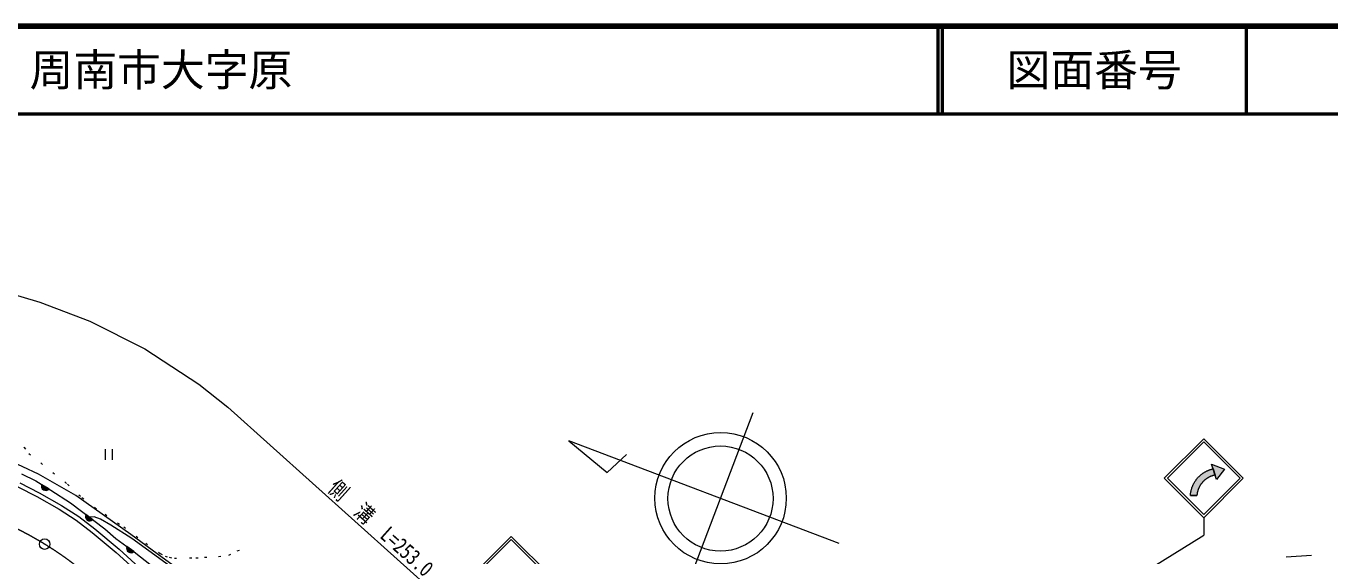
# Model space of a CAD drawing. Units: millimetres at full size, sheet at 1:1000; details may follow other scales. Extents: x 40000 to 680000, y 20000 to 380000.
# Drawn here: x 404619 to 553549, y 319516 to 380000 of the extents above; entities that cross this region are included whole.
import ezdxf
from ezdxf.enums import TextEntityAlignment as Align

# ---------------------------------------------------------------- set-up
doc = ezdxf.new("R2010")
doc.units = ezdxf.units.MM
doc.header["$LTSCALE"] = 1000
doc.linetypes.add('CHAIN', pattern=[18.5, 12, -1.5, 3.5, -1.5])
doc.linetypes.add('DOTTED', pattern=[1.75, 0.25, -1.5])
for name, color, linetype, lineweight in [('M-BGD', 7, 'Continuous', 13), ('M-BMK', 2, 'Continuous', 13), ('M-BMK-SRVR', 3, 'Continuous', 13), ('M-STR-HTXT', 7, 'Continuous', 13), ('M-STR-STRC', 7, 'Continuous', 13), ('M-TTL', 2, 'Continuous', 140), ('M-TTL-LINE', 7, 'Continuous', 50)]:
    doc.layers.add(name, color=color, linetype=linetype, lineweight=lineweight)
doc.layers.add('M-TTL-TXT', color=7, linetype='Continuous')
doc.styles.add('ＭＳ ゴシック', font='')
doc.styles.get('ＭＳ ゴシック').set_extended_font_data('MS Gothic')

msp = doc.modelspace()

# ---------------------------------------------------------------- hatches: boundary and pattern name
at = {"layer": 'M-BGD'}
for points in [[(407242, 327161, -0.82183), (406393, 327671)], [(412247, 323640, -0.82183), (411455, 324236)], [(416946, 320006, -0.82183), (416142, 320586)]]:
    msp.add_hatch(color=256, dxfattribs=at).paths.add_polyline_path(points)
at = {"layer": 'M-STR-STRC'}
for points in [[(540433, 328748), (540389, 328739), (540345, 328729), (540301, 328718), (540258, 328707), (540214, 328695), (540171, 328682), (540128, 328668), (540085, 328653), (540043, 328638), (540000, 328622), (539958, 328606), (539917, 328588), (539875, 328570), (539834, 328551), (539794, 328532), (539753, 328512), (539714, 328491), (539674, 328469), (539635, 328447), (539596, 328424), (539557, 328400), (539519, 328376), (539482, 328351), (539445, 328325), (539408, 328299), (539372, 328272), (539336, 328244), (539301, 328216), (539266, 328187), (539232, 328158), (539198, 328128), (539165, 328097), (539132, 328066), (539100, 328034), (539069, 328002), (539038, 327969), (539008, 327936), (538978, 327902), (538948, 327867), (538920, 327833), (538892, 327797), (538865, 327761), (538838, 327725), (538812, 327688), (538786, 327651), (538761, 327613), (538737, 327575), (538714, 327536), (538691, 327498), (538669, 327458), (538648, 327418), (538627, 327378), (538607, 327338), (538587, 327297), (538569, 327256), (538551, 327215), (538534, 327173), (538517, 327131), (538502, 327088), (538487, 327046), (538473, 327003), (538459, 326960), (538446, 326917), (538435, 326873), (538423, 326829), (538413, 326786), (538403, 326741), (538394, 326697), (538386, 326653), (538379, 326608), (538373, 326564), (538367, 326519), (538362, 326474), (538358, 326429), (538357, 326425), (537614, 326426), (537617, 326465), (537622, 326523), (537628, 326580), (537634, 326638), (537642, 326696), (537651, 326753), (537661, 326810), (537672, 326867), (537684, 326924), (537697, 326981), (537711, 327037), (537726, 327093), (537742, 327149), (537759, 327205), (537777, 327260), (537795, 327315), (537815, 327369), (537836, 327424), (537857, 327478), (537880, 327531), (537903, 327584), (537928, 327637), (537953, 327689), (537979, 327741), (538007, 327792), (538035, 327843), (538064, 327893), (538093, 327943), (538124, 327993), (538156, 328041), (538188, 328089), (538221, 328137), (538255, 328184), (538290, 328231), (538326, 328276), (538362, 328322), (538399, 328366), (538437, 328410), (538476, 328453), (538516, 328496), (538556, 328538), (538597, 328579), (538638, 328619), (538681, 328659), (538724, 328698), (538768, 328736), (538812, 328774), (538857, 328810), (538903, 328846), (538949, 328881), (538996, 328915), (539043, 328949), (539091, 328981), (539140, 329013), (539189, 329044), (539239, 329074), (539289, 329103), (539340, 329131), (539391, 329159), (539443, 329185), (539495, 329211), (539548, 329236), (539600, 329259), (539654, 329282), (539708, 329304), (539762, 329325), (539816, 329345), (539871, 329364), (539926, 329382), (539982, 329399), (540038, 329415), (540094, 329430), (540150, 329445), (540207, 329458), (540041, 329977), (541511, 329413), (540599, 328229)], [(540207, 329458), (540150, 329445), (540094, 329430), (540038, 329415), (539982, 329399), (539926, 329382), (539871, 329364), (539816, 329345), (539762, 329325), (539708, 329304), (539654, 329282), (539600, 329259), (539548, 329236), (539495, 329211), (539443, 329185), (539391, 329159), (539340, 329131), (539289, 329103), (539239, 329074), (539189, 329044), (539140, 329013), (539091, 328981), (539043, 328949), (538996, 328915), (538949, 328881), (538903, 328846), (538857, 328810), (538812, 328774), (538768, 328736), (538724, 328698), (538681, 328659), (538638, 328619), (538597, 328579), (538556, 328538), (538516, 328496), (538476, 328453), (538437, 328410), (538399, 328366), (538362, 328322), (538326, 328276), (538290, 328231), (538255, 328184), (538221, 328137), (538188, 328089), (538156, 328041), (538124, 327993), (538093, 327943), (538064, 327893), (538035, 327843), (538007, 327792), (537979, 327741), (537953, 327689), (537928, 327637), (537903, 327584), (537880, 327531), (537857, 327478), (537836, 327424), (537815, 327369), (537795, 327315), (537777, 327260), (537759, 327205), (537742, 327149), (537726, 327093), (537711, 327037), (537697, 326981), (537684, 326924), (537672, 326867), (537661, 326810), (537651, 326753), (537642, 326696), (537634, 326638), (537628, 326580), (537622, 326523), (537617, 326465), (537614, 326426), (538357, 326425), (538362, 326474), (538367, 326519), (538373, 326564), (538379, 326608), (538386, 326653), (538394, 326697), (538403, 326741), (538413, 326786), (538423, 326829), (538435, 326873), (538446, 326917), (538459, 326960), (538473, 327003), (538487, 327046), (538502, 327088), (538517, 327131), (538534, 327173), (538551, 327215), (538569, 327256), (538587, 327297), (538607, 327338), (538627, 327378), (538648, 327418), (538669, 327458), (538691, 327498), (538714, 327536), (538737, 327575), (538761, 327613), (538786, 327651), (538812, 327688), (538838, 327725), (538865, 327761), (538892, 327797), (538920, 327833), (538948, 327867), (538978, 327902), (539008, 327936), (539038, 327969), (539069, 328002), (539100, 328034), (539132, 328066), (539165, 328097), (539198, 328128), (539232, 328158), (539266, 328187), (539301, 328216), (539336, 328244), (539372, 328272), (539408, 328299), (539445, 328325), (539482, 328351), (539519, 328376), (539557, 328400), (539596, 328424), (539635, 328447), (539674, 328469), (539714, 328491), (539753, 328512), (539794, 328532), (539834, 328551), (539875, 328570), (539917, 328588), (539958, 328606), (540000, 328622), (540043, 328638), (540085, 328653), (540128, 328668), (540171, 328682), (540214, 328695), (540258, 328707), (540301, 328718), (540345, 328729), (540389, 328739), (540433, 328748)]]:
    msp.add_hatch(color=256, dxfattribs=at).paths.add_polyline_path(points)

# ---------------------------------------------------------------- linework, layer by layer
at = {"layer": 'M-BGD'}
for p, q in [((413659, 331691), (413659, 330491)), ((414459, 331691), (414459, 330491)), ((407242, 327161), (406393, 327671)), ((412247, 323640), (411455, 324236)), ((416946, 320006), (416142, 320586))]:
    msp.add_line(p, q, dxfattribs=at)
at = {"layer": 'M-BGD', "linetype": 'DOTTED'}
msp.add_lwpolyline([(400059, 337484), (404393, 331894), (404917, 331209), (409361, 327699), (411001, 326171), (412467, 325034), (413635, 324285), (415773, 322823), (418298, 320957), (419946, 319797), (420507, 319505), (420966, 319354), (421554, 319241), (424016, 319299), (425012, 319362), (426610, 319437), (427787, 319600), (428746, 320090), (429826, 320519)], dxfattribs=at)
at = {"layer": 'M-BGD'}
for points in [[(448188, 305061), (443586, 306908), (434612, 310770), (426881, 314763), (423464, 316940), (420167, 319331), (416571, 321964), (410284, 326409), (406044, 328850), (402463, 330539), (400133, 331363), (399177, 331627)], [(403888, 327851), (406100, 326729), (408675, 325264), (410634, 323999), (412480, 322593), (415247, 320275), (418926, 316927)], [(404079, 328874), (405723, 328075), (407458, 327031), (409694, 325561), (413620, 322607), (414868, 321503), (416963, 319994), (421475, 316452)], [(403675, 327398), (405863, 326289), (408416, 324836), (410346, 323590), (412168, 322202), (414918, 319898), (418594, 316553), (426995, 309261), (443239, 294893), (455109, 284458), (471289, 270309), (478899, 263904), (481376, 261658), (483033, 260272)], [(464925, 289698), (457590, 294459), (436080, 307781), (431393, 310882), (424889, 315584), (416713, 321504), (414294, 323027), (413127, 323693), (412400, 323985), (411851, 323938)]]:
    msp.add_lwpolyline(points, dxfattribs=at)
for centre, start, end in [((406868, 327500), 160.13352, 317.79171), ((411910, 324016), 154.20652, 311.86471), ((416601, 320375), 155.39753, 313.05572)]:
    msp.add_arc(centre, 505, start, end, dxfattribs=at)
at = {"layer": 'M-BMK'}
msp.add_line((548537, 319408), (551432, 319617), dxfattribs=at)
at = {"layer": 'M-BMK', "linetype": 'CHAIN'}
msp.add_arc((385857, 286746), 40000, 51.108, 163.50856, dxfattribs=at)
at = {"layer": 'M-BMK-SRVR'}
for p, q in [((480211, 316250), (487666, 335882)), ((497494, 320918), (466616, 332643)), ((466616, 332643), (470997, 329048)), ((470997, 329048), (473207, 331077))]:
    msp.add_line(p, q, dxfattribs=at)
for centre, radius in [((483954, 326105), 7500), ((483939, 326066), 6000), ((406741, 320862), 600)]:
    msp.add_circle(centre, radius, dxfattribs=at)
at = {"layer": 'M-STR-HTXT'}
msp.add_line((528594, 315368), (539134, 321880), dxfattribs=at)
msp.add_lwpolyline([(402234, 349649), (406179, 348488), (411886, 346307), (418180, 343140), (424366, 339111), (427663, 336491), (480857, 288782), (483440, 287225), (486271, 286091), (488182, 285562), (490444, 285390), (491994, 285370), (493500, 285494), (494912, 285852), (496013, 286340), (497345, 287209), (498384, 288017), (499197, 288894), (499866, 289706), (500497, 290809), (501025, 291900), (501306, 292722), (501510, 293603), (501669, 295244)], dxfattribs=at)
at = {"layer": 'M-STR-STRC'}
for p, q in [((534634, 328380), (539134, 332880)), ((534988, 328380), (539134, 332526)), ((543634, 328379), (539134, 332880)), ((543281, 328379), (539134, 332526)), ((540599, 328229), (540041, 329977)), ((540041, 329977), (541511, 329413)), ((541511, 329413), (540599, 328229)), ((534634, 328380), (539134, 323879)), ((534988, 328380), (539134, 324233)), ((539134, 323879), (543634, 328379)), ((539134, 324233), (543281, 328379)), ((537614, 326426), (538357, 326425)), ((539134, 323879), (539134, 321880)), ((455542, 317227), (460042, 321727)), ((464542, 317227), (460042, 321727)), ((455896, 317227), (460042, 321374)), ((464189, 317227), (460042, 321374))]:
    msp.add_line(p, q, dxfattribs=at)
for points in [[(540207, 329458), (540433, 328748), (540433, 328748), (540389, 328739), (540345, 328729), (540301, 328718), (540258, 328707), (540214, 328695), (540171, 328682), (540128, 328668), (540085, 328653), (540043, 328638), (540000, 328622), (539958, 328606), (539917, 328588), (539875, 328570), (539834, 328551), (539794, 328532), (539753, 328512), (539714, 328491), (539674, 328469), (539635, 328447), (539596, 328424), (539557, 328400), (539519, 328376), (539482, 328351), (539445, 328325), (539408, 328299), (539372, 328272), (539336, 328244), (539301, 328216), (539266, 328187), (539232, 328158), (539198, 328128), (539165, 328097), (539132, 328066), (539100, 328034), (539069, 328002), (539038, 327969), (539008, 327936), (538978, 327902), (538948, 327867), (538920, 327833), (538892, 327797), (538865, 327761), (538838, 327725), (538812, 327688), (538786, 327651), (538761, 327613), (538737, 327575), (538714, 327536), (538691, 327498), (538669, 327458), (538648, 327418), (538627, 327378), (538607, 327338), (538587, 327297), (538569, 327256), (538551, 327215), (538534, 327173), (538517, 327131), (538502, 327088), (538487, 327046), (538473, 327003), (538459, 326960), (538446, 326917), (538435, 326873), (538423, 326829), (538413, 326786), (538403, 326741), (538394, 326697), (538386, 326653), (538379, 326608), (538373, 326564), (538367, 326519), (538362, 326474), (538358, 326429), (538357, 326425), (538357, 326425), (537614, 326426), (537614, 326426), (537617, 326465), (537622, 326523), (537628, 326580), (537634, 326638), (537642, 326696), (537651, 326753), (537661, 326810), (537672, 326867), (537684, 326924), (537697, 326981), (537711, 327037), (537726, 327093), (537742, 327149), (537759, 327205), (537777, 327260), (537795, 327315), (537815, 327369), (537836, 327424), (537857, 327478), (537880, 327531), (537903, 327584), (537928, 327637), (537953, 327689), (537979, 327741), (538007, 327792), (538035, 327843), (538064, 327893), (538093, 327943), (538124, 327993), (538156, 328041), (538188, 328089), (538221, 328137), (538255, 328184), (538290, 328231), (538326, 328276), (538362, 328322), (538399, 328366), (538437, 328410), (538476, 328453), (538516, 328496), (538556, 328538), (538597, 328579), (538638, 328619), (538681, 328659), (538724, 328698), (538768, 328736), (538812, 328774), (538857, 328810), (538903, 328846), (538949, 328881), (538996, 328915), (539043, 328949), (539091, 328981), (539140, 329013), (539189, 329044), (539239, 329074), (539289, 329103), (539340, 329131), (539391, 329159), (539443, 329185), (539495, 329211), (539548, 329236), (539600, 329259), (539654, 329282), (539708, 329304), (539762, 329325), (539816, 329345), (539871, 329364), (539926, 329382), (539982, 329399), (540038, 329415), (540094, 329430), (540150, 329445)], [(540041, 329977), (541511, 329413), (540599, 328229)], [(540041, 329977), (541511, 329413), (540599, 328229)], [(540207, 329458), (540041, 329977), (541511, 329413), (540599, 328229), (540433, 328748)]]:
    msp.add_lwpolyline(points, close=True, dxfattribs=at)
at = {"layer": 'M-TTL'}
msp.add_line((680000, 380000), (40000, 380000), dxfattribs=at)
at = {"layer": 'M-TTL-LINE'}
for p, q in [((508747, 380000), (508747, 370000)), ((509247, 380000), (509247, 370000)), ((543997, 380000), (543997, 370000)), ((40000, 370000), (680000, 370000))]:
    msp.add_line(p, q, dxfattribs=at)

# ---------------------------------------------------------------- texts
at = {"layer": 'M-STR-HTXT', "style": 'ＭＳ ゴシック', "width": 0.8}
msp.add_text('側\u3000溝\u3000L=253.0', height=1833, rotation=318.112, dxfattribs=at).set_placement((444175, 321613), align=Align.BOTTOM_CENTER)
at = {"layer": 'M-TTL-TXT', "style": 'ＭＳ ゴシック'}
msp.add_text('周南市大字原', height=3666, dxfattribs=at).set_placement((405024, 375000), align=Align.MIDDLE_LEFT)
msp.add_text('図面番号', height=3666, dxfattribs=at).set_placement((526622, 375000), align=Align.MIDDLE_CENTER)

doc.saveas('drawing.dxf')
